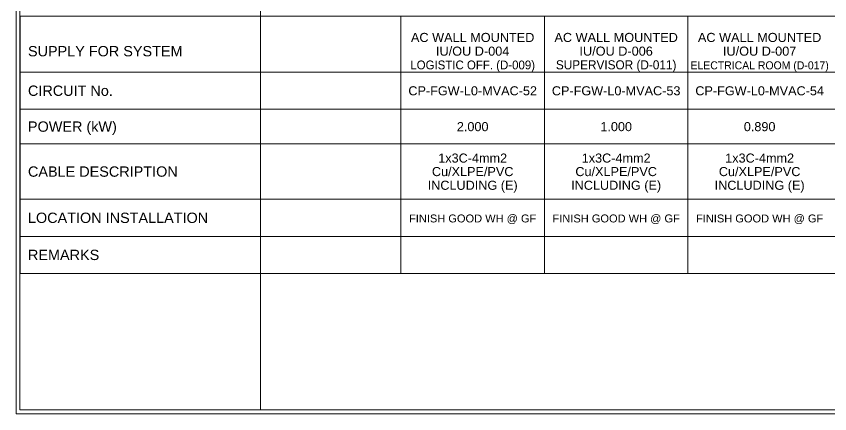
# Model space of a CAD drawing. Header units: millimetres. Extents: x -33055 to 42243, y -56860 to 24450.
# Drawn here: x -33055 to -13365, y -56699 to -47086 of the extents above; entities that cross this region are included whole.
import ezdxf
from ezdxf.enums import TextEntityAlignment as Align

# ---------------------------------------------------------------- set-up
doc = ezdxf.new("R2010")
doc.units = ezdxf.units.MM
for name, color, linetype in [('E-FRAME', 7, 'Continuous'), ('E-TABLE', 7, 'Continuous'), ('E-TABLE-L', 7, 'Continuous'), ('E-TEXT', 7, 'Continuous')]:
    doc.layers.add(name, color=color, linetype=linetype)
doc.styles.add('ARIAL', font='arial.ttf')

msp = doc.modelspace()

# ---------------------------------------------------------------- linework, layer by layer
at = {"layer": 'E-FRAME', "color": 7, "lineweight": 0}
msp.add_line((-27145, 24348), (-27145, -56602), dxfattribs=at)
for points in [[(-33055, 24450), (-33055, -56699), (37914, -56699), (37914, 24450), (-33055, 24450)], [(-32966, 24348), (-32966, -56602), (37813, -56602), (37813, 24348), (-32966, 24348)]]:
    msp.add_lwpolyline(points, dxfattribs=at)
at = {"layer": 'E-TABLE', "color": 7, "lineweight": 0}
for p, q in [((-32967, -47086), (35297, -47086)), ((-23745, -47086), (-23745, -53309)), ((-20272, -47086), (-20272, -53309)), ((-16799, -47086), (-16799, -53309)), ((-32967, -48440), (35297, -48440)), ((-32967, -49336), (35297, -49336)), ((-32967, -50173), (35297, -50173)), ((-32967, -51513), (35297, -51513)), ((-32967, -52409), (35297, -52409)), ((-32967, -53309), (35297, -53309))]:
    msp.add_line(p, q, dxfattribs=at)
at = {"layer": 'E-TABLE-L', "color": 253, "lineweight": 25, "true_color": 0x999999}
msp.add_line((-32967, -47086), (-32967, -53309), dxfattribs=at)

# ---------------------------------------------------------------- texts
at = {"layer": 'E-TEXT', "color": 7, "style": 'ARIAL'}
for s, height, p in [('AC WALL MOUNTED', 220, (-22008, -47708)), ('AC WALL MOUNTED', 220, (-18535, -47708)), ('AC WALL MOUNTED', 220, (-15062, -47708)), ('IU/OU D-004', 220, (-22008, -48039)), ('IU/OU D-006', 220, (-18535, -48039)), ('IU/OU D-007', 220, (-15062, -48039)), ('CP-FGW-L0-MVAC-52', 219.24, (-22008, -48998)), ('CP-FGW-L0-MVAC-53', 219.24, (-18535, -48998)), ('CP-FGW-L0-MVAC-54', 219.24, (-15062, -48998)), ('2.000', 219.2, (-22008, -49865)), ('1.000', 219.2, (-18535, -49865)), ('0.890', 219.2, (-15062, -49865)), ('1x3C-4mm2', 219.2, (-22008, -50625)), ('1x3C-4mm2', 219.2, (-18535, -50625)), ('1x3C-4mm2', 219.2, (-15062, -50625)), ('Cu/XLPE/PVC', 219.24, (-22008, -50952)), ('Cu/XLPE/PVC', 219.24, (-18535, -50952)), ('Cu/XLPE/PVC', 219.24, (-15062, -50952)), ('INCLUDING (E)', 219.24, (-22008, -51283)), ('INCLUDING (E)', 219.24, (-18535, -51283)), ('INCLUDING (E)', 219.24, (-15062, -51283)), ('FINISH GOOD WH @ GF', 191.53, (-22008, -52072)), ('FINISH GOOD WH @ GF', 191.53, (-18535, -52072)), ('FINISH GOOD WH @ GF', 191.53, (-15062, -52072))]:
    msp.add_text(s, height=height, dxfattribs=at).set_placement(p, align=Align.CENTER)
for s, height, p in [('SUPPLY FOR SYSTEM', 249.75, (-32772, -48055)), ('CIRCUIT No.', 249.75, (-32772, -49011)), ('POWER (kW)', 249.8, (-32772, -49879)), ('CABLE DESCRIPTION', 249.75, (-32772, -50967)), ('LOCATION INSTALLATION', 249.75, (-32772, -52085)), ('REMARKS', 249.8, (-32772, -52982))]:
    msp.add_text(s, height=height, dxfattribs=at).set_placement(p)
at = {"layer": 'E-TEXT', "color": 7, "style": 'ARIAL', "width": 0.928347}
for s, height, p in [('LOGISTIC OFF. (D-009)', 213.73, (-22008, -48370)), ('SUPERVISOR (D-011)', 220, (-18535, -48370)), ('ELECTRICAL ROOM (D-017)', 195.14, (-15062, -48370))]:
    msp.add_text(s, height=height, dxfattribs=at).set_placement(p, align=Align.CENTER)

doc.saveas('drawing.dxf')
